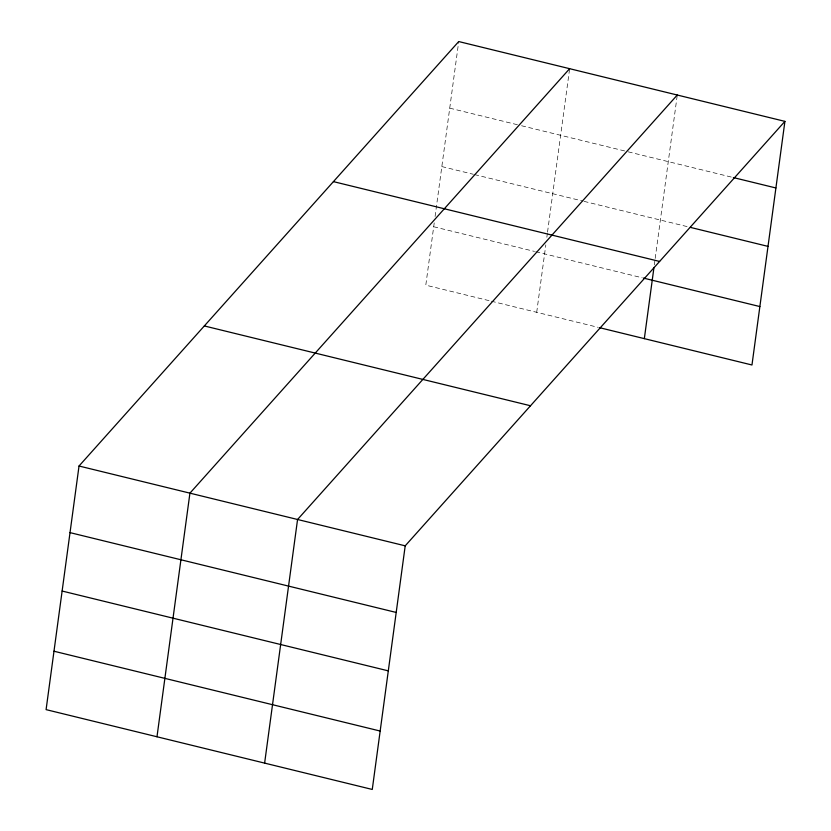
<?xml version="1.0" encoding="UTF-8"?>
<svg xmlns="http://www.w3.org/2000/svg" width="831" height="831" viewBox="0 0 831 831"><rect width="100%" height="100%" fill="white"/><g stroke="black" fill="none" stroke-linecap="round" stroke-linejoin="round"><path stroke-width="0.62" stroke-dasharray="4.16 3.12" d="M434.218 222.916L425.794 285.168L490.072 300.895M435.08 216.507L458.733 41.55M536.701 312.3L545.811 244.927M546.85 237.24L547.369 233.407M547.536 232.119L569.464 69.97M654.309 264.86L655.005 259.739M655.181 258.462L677.275 95.025M449.727 108.155L520.299 125.429M521.567 125.741L626.969 151.522M628.215 151.834L732.101 177.252M441.832 166.574L473.338 174.281M474.594 174.593L582.77 201.06M584.027 201.362L687.902 226.78M433.699 226.749L534.51 251.419M535.777 251.731L642.218 277.783M491.329 301.206L598.029 327.31"/><path stroke-width="1.25" d="M79.028 466.014L46.089 709.632L372.267 789.45L405.206 545.832L784.911 121.368L458.733 41.55L79.028 466.014L405.206 545.832M156.986 736.775L189.925 493.157L569.64 68.682M264.622 763.107L297.56 519.5L677.275 95.025M644.337 338.643L653.966 267.426M784.911 121.368L751.972 364.986L599.276 327.611M733.358 177.564L775.905 187.972M690.405 227.393L768.01 246.381M333.428 181.625L659.606 261.443M643.474 278.084L759.877 306.566M204.333 325.949L530.51 405.757M70.022 532.629L396.2 612.447M62.117 591.038L388.295 670.856M53.984 651.224L380.162 731.041"/></g></svg>
